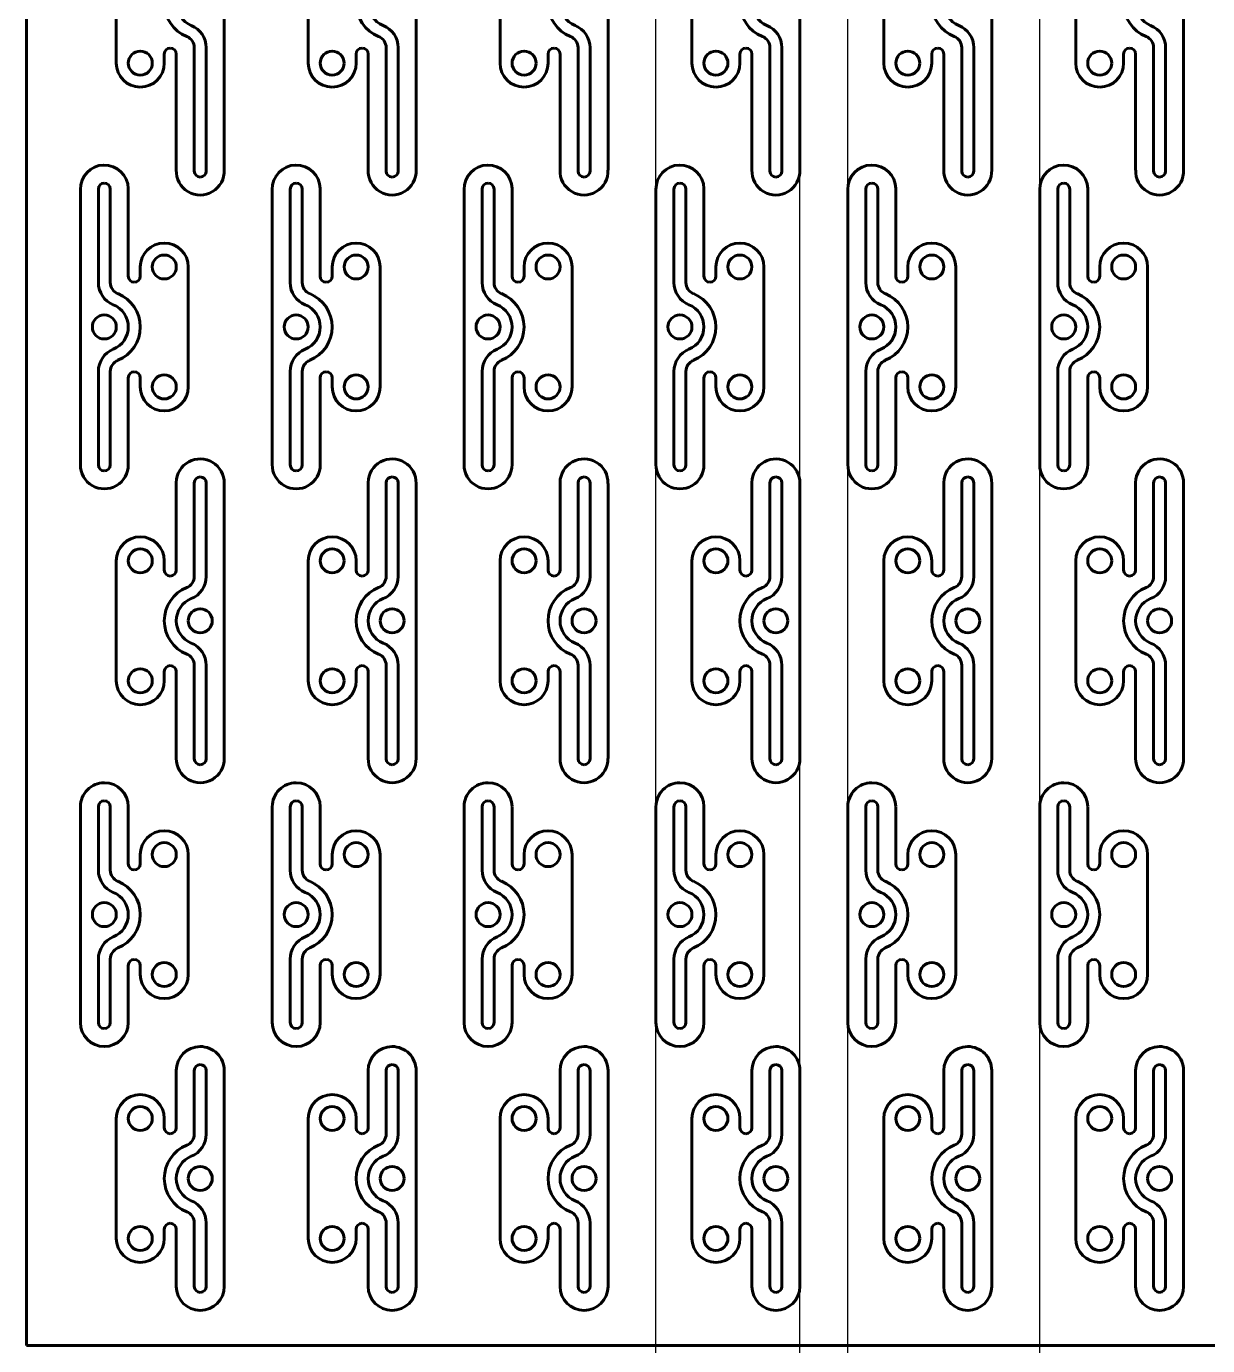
# Model space of a CAD drawing. Header units: millimetres. Extents: x -6 to 194, y -198 to 22.
# Drawn here: x -6.5 to 92, y -197.9 to -87.9 of the extents above; entities that cross this region are included whole.
import ezdxf

# ---------------------------------------------------------------- set-up
doc = ezdxf.new("R2010")
doc.units = ezdxf.units.MM
doc.linetypes.add('K5LT_BASIC', pattern=[0])

# ---------------------------------------------------------------- blocks, each defined once
blk = doc.blocks.new('U0')
at = {"color": 150, "linetype": 'K5LT_BASIC', "lineweight": 60, "true_color": 0x0080ff}
for p, q in [((-6.5, 22.06), (-6.5, -197.94)), ((-6.5, -197.94), (193.5, -197.94))]:
    blk.add_line(p, q, dxfattribs=at)
blk = doc.blocks.new('U5')
at = {"color": 150, "linetype": 'K5LT_BASIC', "lineweight": 60, "true_color": 0x0080ff}
for p, q in [((6, -72), (6, -81.77)), ((7.5, -72), (7.5, -82.29)), ((8.5, -82.29), (8.5, -72)), ((10, -86), (10, -72)), ((1, -81), (1, -91)), ((5, -81.77), (5, -81)), ((10, -86), (10, -99.92)), ((7.5, -100), (7.5, -89.71)), ((8.5, -89.71), (8.5, -100)), ((5, -91), (5, -90.24)), ((6, -99.92), (6, -90.24))]:
    blk.add_line(p, q, dxfattribs=at)
for centre in [(3, -81), (3, -91)]:
    blk.add_circle(centre, 1, dxfattribs=at)
for centre, radius, start, end in [((8, -72), 2, 0, 180), ((8, -72), 0.5, 90, 180), ((8, -72), 0.5, 0, 90), ((3, -81), 2, 90, 180), ((3, -81), 2, 0, 90), ((5.5, -81.77), 0.5, 180, 270), ((5.5, -81.77), 0.5, 270, 0), ((6.5, -82.29), 1, 292.0243, 0), ((6.5, -82.29), 2, 292.0243, 0), ((8, -86), 3, 112.0243, 247.9757), ((8, -86), 2, 112.0243, 180), ((8, -86), 1, 360, 180), ((8, -86), 2, 180, 247.9757), ((8, -86), 1, 180, 360), ((6.5, -89.71), 2, 0, 67.9757), ((6.5, -89.71), 1, 0, 67.9757), ((5.5, -90.24), 0.5, 90, 180), ((5.5, -90.24), 0.5, 0, 90), ((3, -91), 2, 180, 270), ((3, -91), 2, 270, 0), ((8, -100), 2, 177.6087, 2.3913), ((8, -100), 0.5, 180, 270), ((8, -100), 0.5, 270, 0)]:
    blk.add_arc(centre, radius, start, end, dxfattribs=at)
blk = doc.blocks.new('U6')
at = {"color": 150, "linetype": 'K5LT_BASIC', "lineweight": 60, "true_color": 0x0080ff}
for p, q in [((-2, -113), (-2, -101.55)), ((-0.5, -109.3), (-0.5, -101.5)), ((0.5, -101.5), (0.5, -109.3)), ((2, -101.46), (2, -108.77)), ((3, -108.77), (3, -108)), ((7, -108), (7, -118)), ((-2, -113), (-2, -124.48)), ((-0.5, -116.71), (-0.5, -124.5)), ((0.5, -124.5), (0.5, -116.71)), ((2, -124.48), (2, -117.24)), ((3, -118), (3, -117.24))]:
    blk.add_line(p, q, dxfattribs=at)
for centre in [(5, -108), (5, -118)]:
    blk.add_circle(centre, 1, dxfattribs=at)
for centre, radius, start, end in [((0, -101.5), 2, 1.2414, 181.2414), ((0, -101.5), 0.5, 90, 180), ((0, -101.5), 0.5, 0, 90), ((5, -108), 2, 0, 180), ((2.5, -108.77), 0.5, 180, 270), ((2.5, -108.77), 0.5, 270, 0), ((1.5, -109.3), 2, 180, 247.9757), ((1.5, -109.3), 1, 180, 247.9757), ((0, -113), 3, 292.0243, 67.9757), ((0, -113), 1, 0, 180), ((0, -113), 2, 0, 67.9757), ((0, -113), 1, 180, 0), ((0, -113), 2, 292.0243, 0), ((1.5, -116.71), 2, 112.0243, 180), ((1.5, -116.71), 1, 112.0243, 180), ((2.5, -117.24), 0.5, 90, 180), ((2.5, -117.24), 0.5, 0, 90), ((5, -118), 2, 180, 0), ((0, -124.5), 2, 179.3622, 0.6378), ((0, -124.5), 0.5, 180, 270), ((0, -124.5), 0.5, 270, 0)]:
    blk.add_arc(centre, radius, start, end, dxfattribs=at)
blk = doc.blocks.new('U7')
at = {"color": 150, "linetype": 'K5LT_BASIC', "lineweight": 60, "true_color": 0x0080ff}
for p, q in [((6, -125.96), (6, -133.27)), ((7.5, -126), (7.5, -133.8)), ((8.5, -133.8), (8.5, -126)), ((10, -137.5), (10, -126.05)), ((1, -132.5), (1, -142.5)), ((5, -133.27), (5, -132.5)), ((10, -137.5), (10, -148.98)), ((5, -142.5), (5, -141.74)), ((6, -148.98), (6, -141.74)), ((7.5, -149), (7.5, -141.21)), ((8.5, -141.21), (8.5, -149))]:
    blk.add_line(p, q, dxfattribs=at)
for centre in [(3, -132.5), (3, -142.5)]:
    blk.add_circle(centre, 1, dxfattribs=at)
for centre, radius, start, end in [((8, -126), 2, 358.7586, 178.7586), ((8, -126), 0.5, 90, 180), ((8, -126), 0.5, 0, 90), ((3, -132.5), 2, 0, 180), ((5.5, -133.27), 0.5, 180, 270), ((5.5, -133.27), 0.5, 270, 0), ((6.5, -133.8), 1, 292.0243, 0), ((6.5, -133.8), 2, 292.0243, 0), ((8, -137.5), 3, 112.0243, 247.9757), ((8, -137.5), 2, 112.0243, 180), ((8, -137.5), 1, 360, 180), ((8, -137.5), 2, 180, 247.9757), ((8, -137.5), 1, 180, 360), ((6.5, -141.21), 2, 0, 67.9757), ((6.5, -141.21), 1, 0, 67.9757), ((5.5, -141.74), 0.5, 90, 180), ((5.5, -141.74), 0.5, 0, 90), ((3, -142.5), 2, 180, 360), ((8, -149), 2, 179.3622, 0.6378), ((8, -149), 0.5, 180, 270), ((8, -149), 0.5, 270, 0)]:
    blk.add_arc(centre, radius, start, end, dxfattribs=at)
blk = doc.blocks.new('U8')
at = {"color": 150, "linetype": 'K5LT_BASIC', "lineweight": 60, "true_color": 0x0080ff}
for p, q in [((6, -175), (6, -179.77)), ((7.5, -175), (7.5, -180.3)), ((8.5, -180.3), (8.5, -175)), ((10, -184), (10, -175)), ((1, -189), (1, -179)), ((5, -179), (5, -179.77)), ((10, -184), (10, -193)), ((7.5, -193), (7.5, -187.71)), ((8.5, -187.71), (8.5, -193)), ((5, -188.24), (5, -189)), ((6, -193), (6, -188.24))]:
    blk.add_line(p, q, dxfattribs=at)
for centre in [(3, -179), (3, -189)]:
    blk.add_circle(centre, 1, dxfattribs=at)
for centre, radius, start, end in [((8, -175), 2, 90.0388, 179.9612), ((8, -175), 2, 359.9612, 90.0388), ((8, -175), 0.5, 90, 180), ((8, -175), 0.5, 0, 90), ((3, -179), 2, 0, 180), ((5.5, -179.77), 0.5, 180, 270), ((5.5, -179.77), 0.5, 270, 0), ((6.5, -180.3), 1, 292.0243, 0), ((6.5, -180.3), 2, 292.0243, 0), ((8, -184), 3, 112.0243, 247.9757), ((8, -184), 2, 112.0243, 180), ((8, -184), 1, 360, 180), ((8, -184), 2, 180, 247.9757), ((8, -184), 1, 180, 360), ((6.5, -187.71), 2, 0, 67.9757), ((6.5, -187.71), 1, 0, 67.9757), ((5.5, -188.24), 0.5, 90, 180), ((5.5, -188.24), 0.5, 0, 90), ((3, -189), 2, 180, 0), ((8, -193), 2, 180, 0), ((8, -193), 0.5, 180, 270), ((8, -193), 0.5, 270, 0)]:
    blk.add_arc(centre, radius, start, end, dxfattribs=at)
blk = doc.blocks.new('U9')
at = {"color": 150, "linetype": 'K5LT_BASIC', "lineweight": 60, "true_color": 0x0080ff}
for p, q in [((-2, -162), (-2, -153)), ((-0.5, -158.3), (-0.5, -153)), ((0.5, -153), (0.5, -158.3)), ((2, -153), (2, -157.77)), ((3, -157), (3, -157.77)), ((7, -167), (7, -157)), ((-2, -162), (-2, -171)), ((-0.5, -165.71), (-0.5, -171)), ((0.5, -171), (0.5, -165.71)), ((2, -171), (2, -166.24)), ((3, -166.24), (3, -167))]:
    blk.add_line(p, q, dxfattribs=at)
for centre in [(5, -157), (5, -167)]:
    blk.add_circle(centre, 1, dxfattribs=at)
for centre, radius, start, end in [((0, -153), 2, 89.9612, 180.0388), ((0, -153), 2, 0.0388, 89.9612), ((0, -153), 0.5, 90, 180), ((0, -153), 0.5, 0, 90), ((5, -157), 2, 0, 180), ((1.5, -158.3), 2, 180, 247.9757), ((1.5, -158.3), 1, 180, 247.9757), ((2.5, -157.77), 0.5, 180, 270), ((2.5, -157.77), 0.5, 270, 0), ((0, -162), 3, 292.0243, 67.9757), ((0, -162), 2, 0, 67.9757), ((0, -162), 1, 0, 180), ((0, -162), 1, 180, 0), ((0, -162), 2, 292.0243, 0), ((1.5, -165.71), 2, 112.0243, 180), ((1.5, -165.71), 1, 112.0243, 180), ((2.5, -166.24), 0.5, 90, 180), ((2.5, -166.24), 0.5, 0, 90), ((5, -167), 2, 180, 0), ((0, -171), 2, 180, 0), ((0, -171), 0.5, 180, 270), ((0, -171), 0.5, 270, 0)]:
    blk.add_arc(centre, radius, start, end, dxfattribs=at)
blk = doc.blocks.new('U1')
for name in ['U5', 'U6', 'U7', 'U9', 'U8']:
    blk.add_blockref(name, (0, 0))
blk = doc.blocks.new('U14')
at = {"color": 150, "linetype": 'K5LT_BASIC', "lineweight": 60, "true_color": 0x0080ff}
for p, q in [((22, -72), (22, -81.77)), ((23.5, -72), (23.5, -82.29)), ((24.5, -82.29), (24.5, -72)), ((26, -86), (26, -72)), ((17, -81), (17, -91)), ((21, -81.77), (21, -81)), ((26, -86), (26, -99.92)), ((23.5, -100), (23.5, -89.71)), ((24.5, -89.71), (24.5, -100)), ((21, -91), (21, -90.24)), ((22, -99.92), (22, -90.24))]:
    blk.add_line(p, q, dxfattribs=at)
for centre in [(19, -81), (19, -91)]:
    blk.add_circle(centre, 1, dxfattribs=at)
for centre, radius, start, end in [((24, -72), 2, 0, 180), ((24, -72), 0.5, 90, 180), ((24, -72), 0.5, 0, 90), ((19, -81), 2, 90, 180), ((19, -81), 2, 0, 90), ((21.5, -81.77), 0.5, 180, 270), ((21.5, -81.77), 0.5, 270, 0), ((22.5, -82.29), 1, 292.0243, 0), ((22.5, -82.29), 2, 292.0243, 0), ((24, -86), 3, 112.0243, 247.9757), ((24, -86), 2, 112.0243, 180), ((24, -86), 1, 360, 180), ((24, -86), 2, 180, 247.9757), ((24, -86), 1, 180, 360), ((22.5, -89.71), 2, 0, 67.9757), ((22.5, -89.71), 1, 0, 67.9757), ((21.5, -90.24), 0.5, 90, 180), ((21.5, -90.24), 0.5, 0, 90), ((19, -91), 2, 180, 270), ((19, -91), 2, 270, 0), ((24, -100), 2, 177.6087, 2.3913), ((24, -100), 0.5, 180, 270), ((24, -100), 0.5, 270, 0)]:
    blk.add_arc(centre, radius, start, end, dxfattribs=at)
blk = doc.blocks.new('U15')
at = {"color": 150, "linetype": 'K5LT_BASIC', "lineweight": 60, "true_color": 0x0080ff}
for p, q in [((14, -113), (14, -101.55)), ((15.5, -109.3), (15.5, -101.5)), ((16.5, -101.5), (16.5, -109.3)), ((18, -101.46), (18, -108.77)), ((19, -108.77), (19, -108)), ((23, -108), (23, -118)), ((14, -113), (14, -124.48)), ((15.5, -116.71), (15.5, -124.5)), ((16.5, -124.5), (16.5, -116.71)), ((18, -124.48), (18, -117.24)), ((19, -118), (19, -117.24))]:
    blk.add_line(p, q, dxfattribs=at)
for centre in [(21, -108), (21, -118)]:
    blk.add_circle(centre, 1, dxfattribs=at)
for centre, radius, start, end in [((16, -101.5), 2, 1.2414, 181.2414), ((16, -101.5), 0.5, 90, 180), ((16, -101.5), 0.5, 0, 90), ((21, -108), 2, 0, 180), ((18.5, -108.77), 0.5, 180, 270), ((18.5, -108.77), 0.5, 270, 0), ((17.5, -109.3), 2, 180, 247.9757), ((17.5, -109.3), 1, 180, 247.9757), ((16, -113), 3, 292.0243, 67.9757), ((16, -113), 1, 0, 180), ((16, -113), 2, 0, 67.9757), ((16, -113), 1, 180, 0), ((16, -113), 2, 292.0243, 0), ((17.5, -116.71), 2, 112.0243, 180), ((17.5, -116.71), 1, 112.0243, 180), ((18.5, -117.24), 0.5, 90, 180), ((18.5, -117.24), 0.5, 0, 90), ((21, -118), 2, 180, 0), ((16, -124.5), 2, 179.3622, 0.6378), ((16, -124.5), 0.5, 180, 270), ((16, -124.5), 0.5, 270, 0)]:
    blk.add_arc(centre, radius, start, end, dxfattribs=at)
blk = doc.blocks.new('U16')
at = {"color": 150, "linetype": 'K5LT_BASIC', "lineweight": 60, "true_color": 0x0080ff}
for p, q in [((22, -125.96), (22, -133.27)), ((23.5, -126), (23.5, -133.8)), ((24.5, -133.8), (24.5, -126)), ((26, -137.5), (26, -126.05)), ((17, -132.5), (17, -142.5)), ((21, -133.27), (21, -132.5)), ((26, -137.5), (26, -148.98)), ((21, -142.5), (21, -141.74)), ((22, -148.98), (22, -141.74)), ((23.5, -149), (23.5, -141.21)), ((24.5, -141.21), (24.5, -149))]:
    blk.add_line(p, q, dxfattribs=at)
for centre in [(19, -132.5), (19, -142.5)]:
    blk.add_circle(centre, 1, dxfattribs=at)
for centre, radius, start, end in [((24, -126), 2, 358.7586, 178.7586), ((24, -126), 0.5, 90, 180), ((24, -126), 0.5, 0, 90), ((19, -132.5), 2, 0, 180), ((21.5, -133.27), 0.5, 180, 270), ((21.5, -133.27), 0.5, 270, 0), ((22.5, -133.8), 1, 292.0243, 0), ((22.5, -133.8), 2, 292.0243, 0), ((24, -137.5), 3, 112.0243, 247.9757), ((24, -137.5), 2, 112.0243, 180), ((24, -137.5), 1, 360, 180), ((24, -137.5), 2, 180, 247.9757), ((24, -137.5), 1, 180, 360), ((22.5, -141.21), 2, 0, 67.9757), ((22.5, -141.21), 1, 0, 67.9757), ((21.5, -141.74), 0.5, 90, 180), ((21.5, -141.74), 0.5, 0, 90), ((19, -142.5), 2, 180, 360), ((24, -149), 2, 179.3622, 0.6378), ((24, -149), 0.5, 180, 270), ((24, -149), 0.5, 270, 0)]:
    blk.add_arc(centre, radius, start, end, dxfattribs=at)
blk = doc.blocks.new('U17')
at = {"color": 150, "linetype": 'K5LT_BASIC', "lineweight": 60, "true_color": 0x0080ff}
for p, q in [((22, -175), (22, -179.77)), ((23.5, -175), (23.5, -180.3)), ((24.5, -180.3), (24.5, -175)), ((26, -184), (26, -175)), ((17, -189), (17, -179)), ((21, -179), (21, -179.77)), ((26, -184), (26, -193)), ((23.5, -193), (23.5, -187.71)), ((24.5, -187.71), (24.5, -193)), ((21, -188.24), (21, -189)), ((22, -193), (22, -188.24))]:
    blk.add_line(p, q, dxfattribs=at)
for centre in [(19, -179), (19, -189)]:
    blk.add_circle(centre, 1, dxfattribs=at)
for centre, radius, start, end in [((24, -175), 2, 90.0388, 179.9612), ((24, -175), 2, 359.9612, 90.0388), ((24, -175), 0.5, 90, 180), ((24, -175), 0.5, 0, 90), ((19, -179), 2, 0, 180), ((21.5, -179.77), 0.5, 180, 270), ((21.5, -179.77), 0.5, 270, 0), ((22.5, -180.3), 1, 292.0243, 0), ((22.5, -180.3), 2, 292.0243, 0), ((24, -184), 3, 112.0243, 247.9757), ((24, -184), 2, 112.0243, 180), ((24, -184), 1, 360, 180), ((24, -184), 2, 180, 247.9757), ((24, -184), 1, 180, 360), ((22.5, -187.71), 2, 0, 67.9757), ((22.5, -187.71), 1, 0, 67.9757), ((21.5, -188.24), 0.5, 90, 180), ((21.5, -188.24), 0.5, 0, 90), ((19, -189), 2, 180, 0), ((24, -193), 2, 180, 0), ((24, -193), 0.5, 180, 270), ((24, -193), 0.5, 270, 0)]:
    blk.add_arc(centre, radius, start, end, dxfattribs=at)
blk = doc.blocks.new('U18')
at = {"color": 150, "linetype": 'K5LT_BASIC', "lineweight": 60, "true_color": 0x0080ff}
for p, q in [((14, -162), (14, -153)), ((15.5, -158.3), (15.5, -153)), ((16.5, -153), (16.5, -158.3)), ((18, -153), (18, -157.77)), ((19, -157), (19, -157.77)), ((23, -167), (23, -157)), ((14, -162), (14, -171)), ((15.5, -165.71), (15.5, -171)), ((16.5, -171), (16.5, -165.71)), ((18, -171), (18, -166.24)), ((19, -166.24), (19, -167))]:
    blk.add_line(p, q, dxfattribs=at)
for centre in [(21, -157), (21, -167)]:
    blk.add_circle(centre, 1, dxfattribs=at)
for centre, radius, start, end in [((16, -153), 2, 89.9612, 180.0388), ((16, -153), 2, 0.0388, 89.9612), ((16, -153), 0.5, 90, 180), ((16, -153), 0.5, 0, 90), ((21, -157), 2, 0, 180), ((17.5, -158.3), 2, 180, 247.9757), ((17.5, -158.3), 1, 180, 247.9757), ((18.5, -157.77), 0.5, 180, 270), ((18.5, -157.77), 0.5, 270, 0), ((16, -162), 3, 292.0243, 67.9757), ((16, -162), 2, 0, 67.9757), ((16, -162), 1, 0, 180), ((16, -162), 1, 180, 0), ((16, -162), 2, 292.0243, 0), ((17.5, -165.71), 2, 112.0243, 180), ((17.5, -165.71), 1, 112.0243, 180), ((18.5, -166.24), 0.5, 90, 180), ((18.5, -166.24), 0.5, 0, 90), ((21, -167), 2, 180, 0), ((16, -171), 2, 180, 0), ((16, -171), 0.5, 180, 270), ((16, -171), 0.5, 270, 0)]:
    blk.add_arc(centre, radius, start, end, dxfattribs=at)
blk = doc.blocks.new('U10')
for name in ['U14', 'U15', 'U16', 'U18', 'U17']:
    blk.add_blockref(name, (0, 0))
blk = doc.blocks.new('U23')
at = {"color": 150, "linetype": 'K5LT_BASIC', "lineweight": 60, "true_color": 0x0080ff}
for p, q in [((38, -72), (38, -81.77)), ((39.5, -72), (39.5, -82.29)), ((40.5, -82.29), (40.5, -72)), ((42, -86), (42, -72)), ((33, -81), (33, -91)), ((37, -81.77), (37, -81)), ((42, -86), (42, -99.92)), ((39.5, -100), (39.5, -89.71)), ((40.5, -89.71), (40.5, -100)), ((37, -91), (37, -90.24)), ((38, -99.92), (38, -90.24))]:
    blk.add_line(p, q, dxfattribs=at)
for centre in [(35, -81), (35, -91)]:
    blk.add_circle(centre, 1, dxfattribs=at)
for centre, radius, start, end in [((40, -72), 2, 0, 180), ((40, -72), 0.5, 90, 180), ((40, -72), 0.5, 0, 90), ((35, -81), 2, 90, 180), ((35, -81), 2, 0, 90), ((37.5, -81.77), 0.5, 180, 270), ((37.5, -81.77), 0.5, 270, 0), ((38.5, -82.29), 1, 292.0243, 0), ((38.5, -82.29), 2, 292.0243, 0), ((40, -86), 3, 112.0243, 247.9757), ((40, -86), 2, 112.0243, 180), ((40, -86), 1, 360, 180), ((40, -86), 2, 180, 247.9757), ((40, -86), 1, 180, 360), ((38.5, -89.71), 2, 0, 67.9757), ((38.5, -89.71), 1, 0, 67.9757), ((37.5, -90.24), 0.5, 90, 180), ((37.5, -90.24), 0.5, 0, 90), ((35, -91), 2, 180, 270), ((35, -91), 2, 270, 0), ((40, -100), 2, 177.6087, 2.3913), ((40, -100), 0.5, 180, 270), ((40, -100), 0.5, 270, 0)]:
    blk.add_arc(centre, radius, start, end, dxfattribs=at)
blk = doc.blocks.new('U24')
at = {"color": 150, "linetype": 'K5LT_BASIC', "lineweight": 60, "true_color": 0x0080ff}
for p, q in [((30, -113), (30, -101.55)), ((31.5, -109.3), (31.5, -101.5)), ((32.5, -101.5), (32.5, -109.3)), ((34, -101.46), (34, -108.77)), ((35, -108.77), (35, -108)), ((39, -108), (39, -118)), ((30, -113), (30, -124.48)), ((31.5, -116.71), (31.5, -124.5)), ((32.5, -124.5), (32.5, -116.71)), ((34, -124.48), (34, -117.24)), ((35, -118), (35, -117.24))]:
    blk.add_line(p, q, dxfattribs=at)
for centre in [(37, -108), (37, -118)]:
    blk.add_circle(centre, 1, dxfattribs=at)
for centre, radius, start, end in [((32, -101.5), 2, 1.2414, 181.2414), ((32, -101.5), 0.5, 90, 180), ((32, -101.5), 0.5, 0, 90), ((37, -108), 2, 0, 180), ((34.5, -108.77), 0.5, 180, 270), ((34.5, -108.77), 0.5, 270, 0), ((33.5, -109.3), 2, 180, 247.9757), ((33.5, -109.3), 1, 180, 247.9757), ((32, -113), 3, 292.0243, 67.9757), ((32, -113), 1, 0, 180), ((32, -113), 2, 0, 67.9757), ((32, -113), 1, 180, 0), ((32, -113), 2, 292.0243, 0), ((33.5, -116.71), 2, 112.0243, 180), ((33.5, -116.71), 1, 112.0243, 180), ((34.5, -117.24), 0.5, 90, 180), ((34.5, -117.24), 0.5, 0, 90), ((37, -118), 2, 180, 0), ((32, -124.5), 2, 179.3622, 0.6378), ((32, -124.5), 0.5, 180, 270), ((32, -124.5), 0.5, 270, 0)]:
    blk.add_arc(centre, radius, start, end, dxfattribs=at)
blk = doc.blocks.new('U25')
at = {"color": 150, "linetype": 'K5LT_BASIC', "lineweight": 60, "true_color": 0x0080ff}
for p, q in [((38, -125.96), (38, -133.27)), ((39.5, -126), (39.5, -133.8)), ((40.5, -133.8), (40.5, -126)), ((42, -137.5), (42, -126.05)), ((33, -132.5), (33, -142.5)), ((37, -133.27), (37, -132.5)), ((42, -137.5), (42, -148.98)), ((37, -142.5), (37, -141.74)), ((38, -148.98), (38, -141.74)), ((39.5, -149), (39.5, -141.21)), ((40.5, -141.21), (40.5, -149))]:
    blk.add_line(p, q, dxfattribs=at)
for centre in [(35, -132.5), (35, -142.5)]:
    blk.add_circle(centre, 1, dxfattribs=at)
for centre, radius, start, end in [((40, -126), 2, 358.7586, 178.7586), ((40, -126), 0.5, 90, 180), ((40, -126), 0.5, 0, 90), ((35, -132.5), 2, 0, 180), ((37.5, -133.27), 0.5, 180, 270), ((37.5, -133.27), 0.5, 270, 0), ((38.5, -133.8), 1, 292.0243, 0), ((38.5, -133.8), 2, 292.0243, 0), ((40, -137.5), 3, 112.0243, 247.9757), ((40, -137.5), 2, 112.0243, 180), ((40, -137.5), 1, 360, 180), ((40, -137.5), 2, 180, 247.9757), ((40, -137.5), 1, 180, 360), ((38.5, -141.21), 2, 0, 67.9757), ((38.5, -141.21), 1, 0, 67.9757), ((37.5, -141.74), 0.5, 90, 180), ((37.5, -141.74), 0.5, 0, 90), ((35, -142.5), 2, 180, 360), ((40, -149), 2, 179.3622, 0.6378), ((40, -149), 0.5, 180, 270), ((40, -149), 0.5, 270, 0)]:
    blk.add_arc(centre, radius, start, end, dxfattribs=at)
blk = doc.blocks.new('U26')
at = {"color": 150, "linetype": 'K5LT_BASIC', "lineweight": 60, "true_color": 0x0080ff}
for p, q in [((38, -175), (38, -179.77)), ((39.5, -175), (39.5, -180.3)), ((40.5, -180.3), (40.5, -175)), ((42, -184), (42, -175)), ((33, -189), (33, -179)), ((37, -179), (37, -179.77)), ((42, -184), (42, -193)), ((39.5, -193), (39.5, -187.71)), ((40.5, -187.71), (40.5, -193)), ((37, -188.24), (37, -189)), ((38, -193), (38, -188.24))]:
    blk.add_line(p, q, dxfattribs=at)
for centre in [(35, -179), (35, -189)]:
    blk.add_circle(centre, 1, dxfattribs=at)
for centre, radius, start, end in [((40, -175), 2, 90.0388, 179.9612), ((40, -175), 2, 359.9612, 90.0388), ((40, -175), 0.5, 90, 180), ((40, -175), 0.5, 0, 90), ((35, -179), 2, 0, 180), ((37.5, -179.77), 0.5, 180, 270), ((37.5, -179.77), 0.5, 270, 0), ((38.5, -180.3), 1, 292.0243, 0), ((38.5, -180.3), 2, 292.0243, 0), ((40, -184), 3, 112.0243, 247.9757), ((40, -184), 2, 112.0243, 180), ((40, -184), 1, 360, 180), ((40, -184), 2, 180, 247.9757), ((40, -184), 1, 180, 360), ((38.5, -187.71), 2, 0, 67.9757), ((38.5, -187.71), 1, 0, 67.9757), ((37.5, -188.24), 0.5, 90, 180), ((37.5, -188.24), 0.5, 0, 90), ((35, -189), 2, 180, 0), ((40, -193), 2, 180, 0), ((40, -193), 0.5, 180, 270), ((40, -193), 0.5, 270, 0)]:
    blk.add_arc(centre, radius, start, end, dxfattribs=at)
blk = doc.blocks.new('U27')
at = {"color": 150, "linetype": 'K5LT_BASIC', "lineweight": 60, "true_color": 0x0080ff}
for p, q in [((30, -162), (30, -153)), ((31.5, -158.3), (31.5, -153)), ((32.5, -153), (32.5, -158.3)), ((34, -153), (34, -157.77)), ((35, -157), (35, -157.77)), ((39, -167), (39, -157)), ((30, -162), (30, -171)), ((31.5, -165.71), (31.5, -171)), ((32.5, -171), (32.5, -165.71)), ((34, -171), (34, -166.24)), ((35, -166.24), (35, -167))]:
    blk.add_line(p, q, dxfattribs=at)
for centre in [(37, -157), (37, -167)]:
    blk.add_circle(centre, 1, dxfattribs=at)
for centre, radius, start, end in [((32, -153), 2, 89.9612, 180.0388), ((32, -153), 2, 0.0388, 89.9612), ((32, -153), 0.5, 90, 180), ((32, -153), 0.5, 0, 90), ((37, -157), 2, 0, 180), ((33.5, -158.3), 2, 180, 247.9757), ((33.5, -158.3), 1, 180, 247.9757), ((34.5, -157.77), 0.5, 180, 270), ((34.5, -157.77), 0.5, 270, 0), ((32, -162), 3, 292.0243, 67.9757), ((32, -162), 2, 0, 67.9757), ((32, -162), 1, 0, 180), ((32, -162), 1, 180, 0), ((32, -162), 2, 292.0243, 0), ((33.5, -165.71), 2, 112.0243, 180), ((33.5, -165.71), 1, 112.0243, 180), ((34.5, -166.24), 0.5, 90, 180), ((34.5, -166.24), 0.5, 0, 90), ((37, -167), 2, 180, 0), ((32, -171), 2, 180, 0), ((32, -171), 0.5, 180, 270), ((32, -171), 0.5, 270, 0)]:
    blk.add_arc(centre, radius, start, end, dxfattribs=at)
blk = doc.blocks.new('U19')
for name in ['U23', 'U24', 'U25', 'U27', 'U26']:
    blk.add_blockref(name, (0, 0))
blk = doc.blocks.new('U32')
at = {"color": 150, "linetype": 'K5LT_BASIC', "lineweight": 60, "true_color": 0x0080ff}
for p, q in [((54, -72), (54, -81.77)), ((55.5, -72), (55.5, -82.29)), ((56.5, -82.29), (56.5, -72)), ((58, -86), (58, -72)), ((49, -81), (49, -91)), ((53, -81.77), (53, -81)), ((58, -86), (58, -99.92)), ((55.5, -100), (55.5, -89.71)), ((56.5, -89.71), (56.5, -100)), ((53, -91), (53, -90.24)), ((54, -99.92), (54, -90.24))]:
    blk.add_line(p, q, dxfattribs=at)
for centre in [(51, -81), (51, -91)]:
    blk.add_circle(centre, 1, dxfattribs=at)
for centre, radius, start, end in [((56, -72), 2, 0, 180), ((56, -72), 0.5, 90, 180), ((56, -72), 0.5, 0, 90), ((51, -81), 2, 90, 180), ((51, -81), 2, 0, 90), ((53.5, -81.77), 0.5, 180, 270), ((53.5, -81.77), 0.5, 270, 0), ((54.5, -82.29), 1, 292.0243, 0), ((54.5, -82.29), 2, 292.0243, 0), ((56, -86), 3, 112.0243, 247.9757), ((56, -86), 2, 112.0243, 180), ((56, -86), 1, 360, 180), ((56, -86), 2, 180, 247.9757), ((56, -86), 1, 180, 360), ((54.5, -89.71), 2, 0, 67.9757), ((54.5, -89.71), 1, 0, 67.9757), ((53.5, -90.24), 0.5, 90, 180), ((53.5, -90.24), 0.5, 0, 90), ((51, -91), 2, 180, 270), ((51, -91), 2, 270, 0), ((56, -100), 2, 177.6087, 2.3913), ((56, -100), 0.5, 180, 270), ((56, -100), 0.5, 270, 0)]:
    blk.add_arc(centre, radius, start, end, dxfattribs=at)
blk = doc.blocks.new('U33')
at = {"color": 150, "linetype": 'K5LT_BASIC', "lineweight": 60, "true_color": 0x0080ff}
for p, q in [((46, -113), (46, -101.55)), ((47.5, -109.3), (47.5, -101.5)), ((48.5, -101.5), (48.5, -109.3)), ((50, -101.46), (50, -108.77)), ((51, -108.77), (51, -108)), ((55, -108), (55, -118)), ((46, -113), (46, -124.48)), ((47.5, -116.71), (47.5, -124.5)), ((48.5, -124.5), (48.5, -116.71)), ((50, -124.48), (50, -117.24)), ((51, -118), (51, -117.24))]:
    blk.add_line(p, q, dxfattribs=at)
for centre in [(53, -108), (53, -118)]:
    blk.add_circle(centre, 1, dxfattribs=at)
for centre, radius, start, end in [((48, -101.5), 2, 1.2414, 181.2414), ((48, -101.5), 0.5, 90, 180), ((48, -101.5), 0.5, 0, 90), ((53, -108), 2, 0, 180), ((50.5, -108.77), 0.5, 180, 270), ((50.5, -108.77), 0.5, 270, 0), ((49.5, -109.3), 2, 180, 247.9757), ((49.5, -109.3), 1, 180, 247.9757), ((48, -113), 3, 292.0243, 67.9757), ((48, -113), 1, 0, 180), ((48, -113), 2, 0, 67.9757), ((48, -113), 1, 180, 0), ((48, -113), 2, 292.0243, 0), ((49.5, -116.71), 2, 112.0243, 180), ((49.5, -116.71), 1, 112.0243, 180), ((50.5, -117.24), 0.5, 90, 180), ((50.5, -117.24), 0.5, 0, 90), ((53, -118), 2, 180, 0), ((48, -124.5), 2, 179.3622, 0.6378), ((48, -124.5), 0.5, 180, 270), ((48, -124.5), 0.5, 270, 0)]:
    blk.add_arc(centre, radius, start, end, dxfattribs=at)
blk = doc.blocks.new('U34')
at = {"color": 150, "linetype": 'K5LT_BASIC', "lineweight": 60, "true_color": 0x0080ff}
for p, q in [((54, -125.96), (54, -133.27)), ((55.5, -126), (55.5, -133.8)), ((56.5, -133.8), (56.5, -126)), ((58, -137.5), (58, -126.05)), ((49, -132.5), (49, -142.5)), ((53, -133.27), (53, -132.5)), ((58, -137.5), (58, -148.98)), ((53, -142.5), (53, -141.74)), ((54, -148.98), (54, -141.74)), ((55.5, -149), (55.5, -141.21)), ((56.5, -141.21), (56.5, -149))]:
    blk.add_line(p, q, dxfattribs=at)
for centre in [(51, -132.5), (51, -142.5)]:
    blk.add_circle(centre, 1, dxfattribs=at)
for centre, radius, start, end in [((56, -126), 2, 358.7586, 178.7586), ((56, -126), 0.5, 90, 180), ((56, -126), 0.5, 0, 90), ((51, -132.5), 2, 0, 180), ((53.5, -133.27), 0.5, 180, 270), ((53.5, -133.27), 0.5, 270, 0), ((54.5, -133.8), 1, 292.0243, 0), ((54.5, -133.8), 2, 292.0243, 0), ((56, -137.5), 3, 112.0243, 247.9757), ((56, -137.5), 2, 112.0243, 180), ((56, -137.5), 1, 360, 180), ((56, -137.5), 2, 180, 247.9757), ((56, -137.5), 1, 180, 360), ((54.5, -141.21), 2, 0, 67.9757), ((54.5, -141.21), 1, 0, 67.9757), ((53.5, -141.74), 0.5, 90, 180), ((53.5, -141.74), 0.5, 0, 90), ((51, -142.5), 2, 180, 360), ((56, -149), 2, 179.3622, 0.6378), ((56, -149), 0.5, 180, 270), ((56, -149), 0.5, 270, 0)]:
    blk.add_arc(centre, radius, start, end, dxfattribs=at)
blk = doc.blocks.new('U35')
at = {"color": 150, "linetype": 'K5LT_BASIC', "lineweight": 60, "true_color": 0x0080ff}
for p, q in [((54, -175), (54, -179.77)), ((55.5, -175), (55.5, -180.3)), ((56.5, -180.3), (56.5, -175)), ((58, -184), (58, -175)), ((49, -189), (49, -179)), ((53, -179), (53, -179.77)), ((58, -184), (58, -193)), ((55.5, -193), (55.5, -187.71)), ((56.5, -187.71), (56.5, -193)), ((53, -188.24), (53, -189)), ((54, -193), (54, -188.24))]:
    blk.add_line(p, q, dxfattribs=at)
for centre in [(51, -179), (51, -189)]:
    blk.add_circle(centre, 1, dxfattribs=at)
for centre, radius, start, end in [((56, -175), 2, 90.0388, 179.9612), ((56, -175), 2, 359.9612, 90.0388), ((56, -175), 0.5, 90, 180), ((56, -175), 0.5, 0, 90), ((51, -179), 2, 0, 180), ((53.5, -179.77), 0.5, 180, 270), ((53.5, -179.77), 0.5, 270, 0), ((54.5, -180.3), 1, 292.0243, 0), ((54.5, -180.3), 2, 292.0243, 0), ((56, -184), 3, 112.0243, 247.9757), ((56, -184), 2, 112.0243, 180), ((56, -184), 1, 360, 180), ((56, -184), 2, 180, 247.9757), ((56, -184), 1, 180, 360), ((54.5, -187.71), 2, 0, 67.9757), ((54.5, -187.71), 1, 0, 67.9757), ((53.5, -188.24), 0.5, 90, 180), ((53.5, -188.24), 0.5, 0, 90), ((51, -189), 2, 180, 0), ((56, -193), 2, 180, 0), ((56, -193), 0.5, 180, 270), ((56, -193), 0.5, 270, 0)]:
    blk.add_arc(centre, radius, start, end, dxfattribs=at)
blk = doc.blocks.new('U36')
at = {"color": 150, "linetype": 'K5LT_BASIC', "lineweight": 60, "true_color": 0x0080ff}
for p, q in [((46, -162), (46, -153)), ((47.5, -158.3), (47.5, -153)), ((48.5, -153), (48.5, -158.3)), ((50, -153), (50, -157.77)), ((51, -157), (51, -157.77)), ((55, -167), (55, -157)), ((46, -162), (46, -171)), ((47.5, -165.71), (47.5, -171)), ((48.5, -171), (48.5, -165.71)), ((50, -171), (50, -166.24)), ((51, -166.24), (51, -167))]:
    blk.add_line(p, q, dxfattribs=at)
for centre in [(53, -157), (53, -167)]:
    blk.add_circle(centre, 1, dxfattribs=at)
for centre, radius, start, end in [((48, -153), 2, 89.9612, 180.0388), ((48, -153), 2, 0.0388, 89.9612), ((48, -153), 0.5, 90, 180), ((48, -153), 0.5, 0, 90), ((53, -157), 2, 0, 180), ((49.5, -158.3), 2, 180, 247.9757), ((49.5, -158.3), 1, 180, 247.9757), ((50.5, -157.77), 0.5, 180, 270), ((50.5, -157.77), 0.5, 270, 0), ((48, -162), 3, 292.0243, 67.9757), ((48, -162), 2, 0, 67.9757), ((48, -162), 1, 0, 180), ((48, -162), 1, 180, 0), ((48, -162), 2, 292.0243, 0), ((49.5, -165.71), 2, 112.0243, 180), ((49.5, -165.71), 1, 112.0243, 180), ((50.5, -166.24), 0.5, 90, 180), ((50.5, -166.24), 0.5, 0, 90), ((53, -167), 2, 180, 0), ((48, -171), 2, 180, 0), ((48, -171), 0.5, 180, 270), ((48, -171), 0.5, 270, 0)]:
    blk.add_arc(centre, radius, start, end, dxfattribs=at)
blk = doc.blocks.new('U28')
for name in ['U32', 'U33', 'U34', 'U36', 'U35']:
    blk.add_blockref(name, (0, 0))
blk = doc.blocks.new('U41')
at = {"color": 150, "linetype": 'K5LT_BASIC', "lineweight": 60, "true_color": 0x0080ff}
for p, q in [((70, -72), (70, -81.77)), ((71.5, -72), (71.5, -82.29)), ((72.5, -82.29), (72.5, -72)), ((74, -86), (74, -72)), ((65, -81), (65, -91)), ((69, -81.77), (69, -81)), ((74, -86), (74, -99.92)), ((71.5, -100), (71.5, -89.71)), ((72.5, -89.71), (72.5, -100)), ((69, -91), (69, -90.24)), ((70, -99.92), (70, -90.24))]:
    blk.add_line(p, q, dxfattribs=at)
for centre in [(67, -81), (67, -91)]:
    blk.add_circle(centre, 1, dxfattribs=at)
for centre, radius, start, end in [((72, -72), 2, 0, 180), ((72, -72), 0.5, 90, 180), ((72, -72), 0.5, 0, 90), ((67, -81), 2, 90, 180), ((67, -81), 2, 0, 90), ((69.5, -81.77), 0.5, 180, 270), ((69.5, -81.77), 0.5, 270, 0), ((70.5, -82.29), 1, 292.0243, 0), ((70.5, -82.29), 2, 292.0243, 0), ((72, -86), 3, 112.0243, 247.9757), ((72, -86), 2, 112.0243, 180), ((72, -86), 1, 360, 180), ((72, -86), 2, 180, 247.9757), ((72, -86), 1, 180, 360), ((70.5, -89.71), 2, 0, 67.9757), ((70.5, -89.71), 1, 0, 67.9757), ((69.5, -90.24), 0.5, 90, 180), ((69.5, -90.24), 0.5, 0, 90), ((67, -91), 2, 180, 270), ((67, -91), 2, 270, 0), ((72, -100), 2, 177.6087, 2.3913), ((72, -100), 0.5, 180, 270), ((72, -100), 0.5, 270, 0)]:
    blk.add_arc(centre, radius, start, end, dxfattribs=at)
blk = doc.blocks.new('U42')
at = {"color": 150, "linetype": 'K5LT_BASIC', "lineweight": 60, "true_color": 0x0080ff}
for p, q in [((62, -113), (62, -101.55)), ((63.5, -109.3), (63.5, -101.5)), ((64.5, -101.5), (64.5, -109.3)), ((66, -101.46), (66, -108.77)), ((67, -108.77), (67, -108)), ((71, -108), (71, -118)), ((62, -113), (62, -124.48)), ((63.5, -116.71), (63.5, -124.5)), ((64.5, -124.5), (64.5, -116.71)), ((66, -124.48), (66, -117.24)), ((67, -118), (67, -117.24))]:
    blk.add_line(p, q, dxfattribs=at)
for centre in [(69, -108), (69, -118)]:
    blk.add_circle(centre, 1, dxfattribs=at)
for centre, radius, start, end in [((64, -101.5), 2, 1.2414, 181.2414), ((64, -101.5), 0.5, 90, 180), ((64, -101.5), 0.5, 0, 90), ((69, -108), 2, 0, 180), ((66.5, -108.77), 0.5, 180, 270), ((66.5, -108.77), 0.5, 270, 0), ((65.5, -109.3), 2, 180, 247.9757), ((65.5, -109.3), 1, 180, 247.9757), ((64, -113), 3, 292.0243, 67.9757), ((64, -113), 1, 0, 180), ((64, -113), 2, 0, 67.9757), ((64, -113), 1, 180, 0), ((64, -113), 2, 292.0243, 0), ((65.5, -116.71), 2, 112.0243, 180), ((65.5, -116.71), 1, 112.0243, 180), ((66.5, -117.24), 0.5, 90, 180), ((66.5, -117.24), 0.5, 0, 90), ((69, -118), 2, 180, 0), ((64, -124.5), 2, 179.3622, 0.6378), ((64, -124.5), 0.5, 180, 270), ((64, -124.5), 0.5, 270, 0)]:
    blk.add_arc(centre, radius, start, end, dxfattribs=at)
blk = doc.blocks.new('U43')
at = {"color": 150, "linetype": 'K5LT_BASIC', "lineweight": 60, "true_color": 0x0080ff}
for p, q in [((70, -125.96), (70, -133.27)), ((71.5, -126), (71.5, -133.8)), ((72.5, -133.8), (72.5, -126)), ((74, -137.5), (74, -126.05)), ((65, -132.5), (65, -142.5)), ((69, -133.27), (69, -132.5)), ((74, -137.5), (74, -148.98)), ((69, -142.5), (69, -141.74)), ((70, -148.98), (70, -141.74)), ((71.5, -149), (71.5, -141.21)), ((72.5, -141.21), (72.5, -149))]:
    blk.add_line(p, q, dxfattribs=at)
for centre in [(67, -132.5), (67, -142.5)]:
    blk.add_circle(centre, 1, dxfattribs=at)
for centre, radius, start, end in [((72, -126), 2, 358.7586, 178.7586), ((72, -126), 0.5, 90, 180), ((72, -126), 0.5, 0, 90), ((67, -132.5), 2, 0, 180), ((69.5, -133.27), 0.5, 180, 270), ((69.5, -133.27), 0.5, 270, 0), ((70.5, -133.8), 1, 292.0243, 0), ((70.5, -133.8), 2, 292.0243, 0), ((72, -137.5), 3, 112.0243, 247.9757), ((72, -137.5), 2, 112.0243, 180), ((72, -137.5), 1, 360, 180), ((72, -137.5), 2, 180, 247.9757), ((72, -137.5), 1, 180, 360), ((70.5, -141.21), 2, 0, 67.9757), ((70.5, -141.21), 1, 0, 67.9757), ((69.5, -141.74), 0.5, 90, 180), ((69.5, -141.74), 0.5, 0, 90), ((67, -142.5), 2, 180, 360), ((72, -149), 2, 179.3622, 0.6378), ((72, -149), 0.5, 180, 270), ((72, -149), 0.5, 270, 0)]:
    blk.add_arc(centre, radius, start, end, dxfattribs=at)
blk = doc.blocks.new('U44')
at = {"color": 150, "linetype": 'K5LT_BASIC', "lineweight": 60, "true_color": 0x0080ff}
for p, q in [((70, -175), (70, -179.77)), ((71.5, -175), (71.5, -180.3)), ((72.5, -180.3), (72.5, -175)), ((74, -184), (74, -175)), ((65, -189), (65, -179)), ((69, -179), (69, -179.77)), ((74, -184), (74, -193)), ((71.5, -193), (71.5, -187.71)), ((72.5, -187.71), (72.5, -193)), ((69, -188.24), (69, -189)), ((70, -193), (70, -188.24))]:
    blk.add_line(p, q, dxfattribs=at)
for centre in [(67, -179), (67, -189)]:
    blk.add_circle(centre, 1, dxfattribs=at)
for centre, radius, start, end in [((72, -175), 2, 90.0388, 179.9612), ((72, -175), 2, 359.9612, 90.0388), ((72, -175), 0.5, 90, 180), ((72, -175), 0.5, 0, 90), ((67, -179), 2, 0, 180), ((69.5, -179.77), 0.5, 180, 270), ((69.5, -179.77), 0.5, 270, 0), ((70.5, -180.3), 1, 292.0243, 0), ((70.5, -180.3), 2, 292.0243, 0), ((72, -184), 3, 112.0243, 247.9757), ((72, -184), 2, 112.0243, 180), ((72, -184), 1, 360, 180), ((72, -184), 2, 180, 247.9757), ((72, -184), 1, 180, 360), ((70.5, -187.71), 2, 0, 67.9757), ((70.5, -187.71), 1, 0, 67.9757), ((69.5, -188.24), 0.5, 90, 180), ((69.5, -188.24), 0.5, 0, 90), ((67, -189), 2, 180, 0), ((72, -193), 2, 180, 0), ((72, -193), 0.5, 180, 270), ((72, -193), 0.5, 270, 0)]:
    blk.add_arc(centre, radius, start, end, dxfattribs=at)
blk = doc.blocks.new('U45')
at = {"color": 150, "linetype": 'K5LT_BASIC', "lineweight": 60, "true_color": 0x0080ff}
for p, q in [((62, -162), (62, -153)), ((63.5, -158.3), (63.5, -153)), ((64.5, -153), (64.5, -158.3)), ((66, -153), (66, -157.77)), ((67, -157), (67, -157.77)), ((71, -167), (71, -157)), ((62, -162), (62, -171)), ((63.5, -165.71), (63.5, -171)), ((64.5, -171), (64.5, -165.71)), ((66, -171), (66, -166.24)), ((67, -166.24), (67, -167))]:
    blk.add_line(p, q, dxfattribs=at)
for centre in [(69, -157), (69, -167)]:
    blk.add_circle(centre, 1, dxfattribs=at)
for centre, radius, start, end in [((64, -153), 2, 89.9612, 180.0388), ((64, -153), 2, 0.0388, 89.9612), ((64, -153), 0.5, 90, 180), ((64, -153), 0.5, 0, 90), ((69, -157), 2, 0, 180), ((65.5, -158.3), 2, 180, 247.9757), ((65.5, -158.3), 1, 180, 247.9757), ((66.5, -157.77), 0.5, 180, 270), ((66.5, -157.77), 0.5, 270, 0), ((64, -162), 3, 292.0243, 67.9757), ((64, -162), 2, 0, 67.9757), ((64, -162), 1, 0, 180), ((64, -162), 1, 180, 0), ((64, -162), 2, 292.0243, 0), ((65.5, -165.71), 2, 112.0243, 180), ((65.5, -165.71), 1, 112.0243, 180), ((66.5, -166.24), 0.5, 90, 180), ((66.5, -166.24), 0.5, 0, 90), ((69, -167), 2, 180, 0), ((64, -171), 2, 180, 0), ((64, -171), 0.5, 180, 270), ((64, -171), 0.5, 270, 0)]:
    blk.add_arc(centre, radius, start, end, dxfattribs=at)
blk = doc.blocks.new('U37')
for name in ['U41', 'U42', 'U43', 'U45', 'U44']:
    blk.add_blockref(name, (0, 0))
blk = doc.blocks.new('U50')
at = {"color": 150, "linetype": 'K5LT_BASIC', "lineweight": 60, "true_color": 0x0080ff}
for p, q in [((86, -72), (86, -81.77)), ((87.5, -72), (87.5, -82.29)), ((88.5, -82.29), (88.5, -72)), ((90, -86), (90, -72)), ((81, -81), (81, -91)), ((85, -81.77), (85, -81)), ((90, -86), (90, -99.92)), ((87.5, -100), (87.5, -89.71)), ((88.5, -89.71), (88.5, -100)), ((85, -91), (85, -90.24)), ((86, -99.92), (86, -90.24))]:
    blk.add_line(p, q, dxfattribs=at)
for centre in [(83, -81), (83, -91)]:
    blk.add_circle(centre, 1, dxfattribs=at)
for centre, radius, start, end in [((88, -72), 2, 0, 180), ((88, -72), 0.5, 90, 180), ((88, -72), 0.5, 0, 90), ((83, -81), 2, 90, 180), ((83, -81), 2, 0, 90), ((85.5, -81.77), 0.5, 180, 270), ((85.5, -81.77), 0.5, 270, 0), ((86.5, -82.29), 1, 292.0243, 0), ((86.5, -82.29), 2, 292.0243, 0), ((88, -86), 3, 112.0243, 247.9757), ((88, -86), 2, 112.0243, 180), ((88, -86), 1, 360, 180), ((88, -86), 2, 180, 247.9757), ((88, -86), 1, 180, 360), ((86.5, -89.71), 2, 0, 67.9757), ((86.5, -89.71), 1, 0, 67.9757), ((85.5, -90.24), 0.5, 90, 180), ((85.5, -90.24), 0.5, 0, 90), ((83, -91), 2, 180, 270), ((83, -91), 2, 270, 0), ((88, -100), 2, 177.6087, 2.3913), ((88, -100), 0.5, 180, 270), ((88, -100), 0.5, 270, 0)]:
    blk.add_arc(centre, radius, start, end, dxfattribs=at)
blk = doc.blocks.new('U51')
at = {"color": 150, "linetype": 'K5LT_BASIC', "lineweight": 60, "true_color": 0x0080ff}
for p, q in [((78, -113), (78, -101.55)), ((79.5, -109.3), (79.5, -101.5)), ((80.5, -101.5), (80.5, -109.3)), ((82, -101.46), (82, -108.77)), ((83, -108.77), (83, -108)), ((87, -108), (87, -118)), ((78, -113), (78, -124.48)), ((79.5, -116.71), (79.5, -124.5)), ((80.5, -124.5), (80.5, -116.71)), ((82, -124.48), (82, -117.24)), ((83, -118), (83, -117.24))]:
    blk.add_line(p, q, dxfattribs=at)
for centre in [(85, -108), (85, -118)]:
    blk.add_circle(centre, 1, dxfattribs=at)
for centre, radius, start, end in [((80, -101.5), 2, 1.2414, 181.2414), ((80, -101.5), 0.5, 90, 180), ((80, -101.5), 0.5, 0, 90), ((85, -108), 2, 0, 180), ((82.5, -108.77), 0.5, 180, 270), ((82.5, -108.77), 0.5, 270, 0), ((81.5, -109.3), 2, 180, 247.9757), ((81.5, -109.3), 1, 180, 247.9757), ((80, -113), 3, 292.0243, 67.9757), ((80, -113), 1, 0, 180), ((80, -113), 2, 0, 67.9757), ((80, -113), 1, 180, 0), ((80, -113), 2, 292.0243, 0), ((81.5, -116.71), 2, 112.0243, 180), ((81.5, -116.71), 1, 112.0243, 180), ((82.5, -117.24), 0.5, 90, 180), ((82.5, -117.24), 0.5, 0, 90), ((85, -118), 2, 180, 0), ((80, -124.5), 2, 179.3622, 0.6378), ((80, -124.5), 0.5, 180, 270), ((80, -124.5), 0.5, 270, 0)]:
    blk.add_arc(centre, radius, start, end, dxfattribs=at)
blk = doc.blocks.new('U52')
at = {"color": 150, "linetype": 'K5LT_BASIC', "lineweight": 60, "true_color": 0x0080ff}
for p, q in [((86, -125.96), (86, -133.27)), ((87.5, -126), (87.5, -133.8)), ((88.5, -133.8), (88.5, -126)), ((90, -137.5), (90, -126.05)), ((81, -132.5), (81, -142.5)), ((85, -133.27), (85, -132.5)), ((90, -137.5), (90, -148.98)), ((85, -142.5), (85, -141.74)), ((86, -148.98), (86, -141.74)), ((87.5, -149), (87.5, -141.21)), ((88.5, -141.21), (88.5, -149))]:
    blk.add_line(p, q, dxfattribs=at)
for centre in [(83, -132.5), (83, -142.5)]:
    blk.add_circle(centre, 1, dxfattribs=at)
for centre, radius, start, end in [((88, -126), 2, 358.7586, 178.7586), ((88, -126), 0.5, 90, 180), ((88, -126), 0.5, 0, 90), ((83, -132.5), 2, 0, 180), ((85.5, -133.27), 0.5, 180, 270), ((85.5, -133.27), 0.5, 270, 0), ((86.5, -133.8), 1, 292.0243, 0), ((86.5, -133.8), 2, 292.0243, 0), ((88, -137.5), 3, 112.0243, 247.9757), ((88, -137.5), 2, 112.0243, 180), ((88, -137.5), 1, 360, 180), ((88, -137.5), 2, 180, 247.9757), ((88, -137.5), 1, 180, 360), ((86.5, -141.21), 2, 0, 67.9757), ((86.5, -141.21), 1, 0, 67.9757), ((85.5, -141.74), 0.5, 90, 180), ((85.5, -141.74), 0.5, 0, 90), ((83, -142.5), 2, 180, 360), ((88, -149), 2, 179.3622, 0.6378), ((88, -149), 0.5, 180, 270), ((88, -149), 0.5, 270, 0)]:
    blk.add_arc(centre, radius, start, end, dxfattribs=at)
blk = doc.blocks.new('U53')
at = {"color": 150, "linetype": 'K5LT_BASIC', "lineweight": 60, "true_color": 0x0080ff}
for p, q in [((86, -175), (86, -179.77)), ((87.5, -175), (87.5, -180.3)), ((88.5, -180.3), (88.5, -175)), ((90, -184), (90, -175)), ((81, -189), (81, -179)), ((85, -179), (85, -179.77)), ((90, -184), (90, -193)), ((87.5, -193), (87.5, -187.71)), ((88.5, -187.71), (88.5, -193)), ((85, -188.24), (85, -189)), ((86, -193), (86, -188.24))]:
    blk.add_line(p, q, dxfattribs=at)
for centre in [(83, -179), (83, -189)]:
    blk.add_circle(centre, 1, dxfattribs=at)
for centre, radius, start, end in [((88, -175), 2, 90.0388, 179.9612), ((88, -175), 2, 359.9612, 90.0388), ((88, -175), 0.5, 90, 180), ((88, -175), 0.5, 0, 90), ((83, -179), 2, 0, 180), ((85.5, -179.77), 0.5, 180, 270), ((85.5, -179.77), 0.5, 270, 0), ((86.5, -180.3), 1, 292.0243, 0), ((86.5, -180.3), 2, 292.0243, 0), ((88, -184), 3, 112.0243, 247.9757), ((88, -184), 2, 112.0243, 180), ((88, -184), 1, 360, 180), ((88, -184), 2, 180, 247.9757), ((88, -184), 1, 180, 360), ((86.5, -187.71), 2, 0, 67.9757), ((86.5, -187.71), 1, 0, 67.9757), ((85.5, -188.24), 0.5, 90, 180), ((85.5, -188.24), 0.5, 0, 90), ((83, -189), 2, 180, 0), ((88, -193), 2, 180, 0), ((88, -193), 0.5, 180, 270), ((88, -193), 0.5, 270, 0)]:
    blk.add_arc(centre, radius, start, end, dxfattribs=at)
blk = doc.blocks.new('U54')
at = {"color": 150, "linetype": 'K5LT_BASIC', "lineweight": 60, "true_color": 0x0080ff}
for p, q in [((78, -162), (78, -153)), ((79.5, -158.3), (79.5, -153)), ((80.5, -153), (80.5, -158.3)), ((82, -153), (82, -157.77)), ((83, -157), (83, -157.77)), ((87, -167), (87, -157)), ((78, -162), (78, -171)), ((79.5, -165.71), (79.5, -171)), ((80.5, -171), (80.5, -165.71)), ((82, -171), (82, -166.24)), ((83, -166.24), (83, -167))]:
    blk.add_line(p, q, dxfattribs=at)
for centre in [(85, -157), (85, -167)]:
    blk.add_circle(centre, 1, dxfattribs=at)
for centre, radius, start, end in [((80, -153), 2, 89.9612, 180.0388), ((80, -153), 2, 0.0388, 89.9612), ((80, -153), 0.5, 90, 180), ((80, -153), 0.5, 0, 90), ((85, -157), 2, 0, 180), ((81.5, -158.3), 2, 180, 247.9757), ((81.5, -158.3), 1, 180, 247.9757), ((82.5, -157.77), 0.5, 180, 270), ((82.5, -157.77), 0.5, 270, 0), ((80, -162), 3, 292.0243, 67.9757), ((80, -162), 2, 0, 67.9757), ((80, -162), 1, 0, 180), ((80, -162), 1, 180, 0), ((80, -162), 2, 292.0243, 0), ((81.5, -165.71), 2, 112.0243, 180), ((81.5, -165.71), 1, 112.0243, 180), ((82.5, -166.24), 0.5, 90, 180), ((82.5, -166.24), 0.5, 0, 90), ((85, -167), 2, 180, 0), ((80, -171), 2, 180, 0), ((80, -171), 0.5, 180, 270), ((80, -171), 0.5, 270, 0)]:
    blk.add_arc(centre, radius, start, end, dxfattribs=at)
blk = doc.blocks.new('U46')
for name in ['U50', 'U51', 'U52', 'U54', 'U53']:
    blk.add_blockref(name, (0, 0))

msp = doc.modelspace()

# ---------------------------------------------------------------- linework, layer by layer
at = {"color": 232, "true_color": 0xc52b79}
for p in [(46, -6.81), (58, -37.75), (62, -5), (78, -5)]:
    msp.add_xline(p, (0, 1), dxfattribs=at)

# ---------------------------------------------------------------- block references
for name in ['U0', 'U1', 'U10', 'U19', 'U28', 'U37', 'U46']:
    msp.add_blockref(name, (0, 0))

doc.saveas('drawing.dxf')
